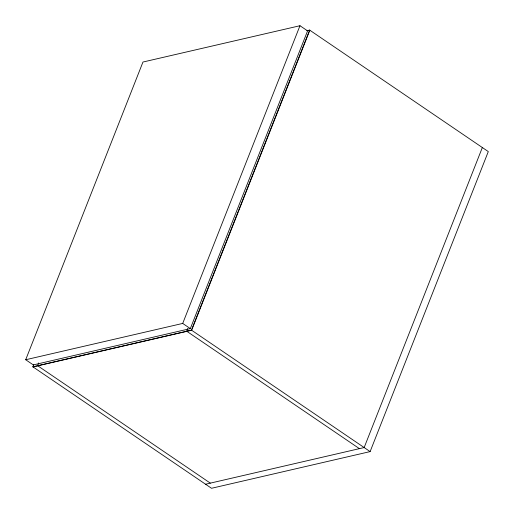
<?xml version="1.0" encoding="UTF-8"?>
<svg xmlns="http://www.w3.org/2000/svg" width="514" height="514" viewBox="0 0 514 514"><rect width="100%" height="100%" fill="white"/><g stroke="black" fill="none" stroke-linecap="round" stroke-linejoin="round"><path stroke-width="0.77" d="M25.7 359.742L142.969 62.033L299.977 25.719L307.59 30.891L190.321 328.607L33.307 364.914L25.7 359.742L182.708 323.428L190.321 328.607M306.909 30.724L309.634 30.095L488.3 151.585L370.119 451.6L211.524 488.281L32.857 366.797L33.738 364.554M38.704 362.923L37.612 365.692L210.329 483.128M182.708 323.428L299.977 25.719M187.783 328.446L186.691 331.215L359.408 448.651M32.857 366.797L191.452 330.116L309.634 30.095M482.344 147.531L364.163 447.553L205.568 484.233M308.471 30.544L309.833 30.23L191.651 330.251L33.057 366.932M191.452 330.116L370.119 451.6"/></g></svg>
